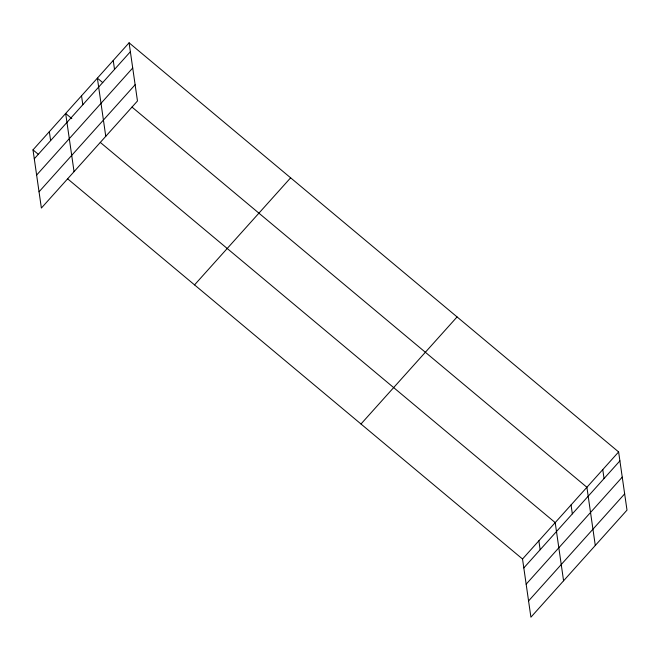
<?xml version="1.0" encoding="UTF-8"?>
<svg xmlns="http://www.w3.org/2000/svg" width="660" height="660" viewBox="0 0 660 660"><rect width="100%" height="100%" fill="white"/><g stroke="black" fill="none" stroke-linecap="round" stroke-linejoin="round"><path stroke-width="0.99" d="M129.088 42.809L137.47 100.988L41.382 208.057L33 149.878L129.088 42.809L618.618 451.943L627 510.122L530.912 617.191L522.53 559.012L67.617 178.81M34.287 158.796L130.375 51.736M36.63 175.057L132.718 67.988M39.039 191.804L135.127 84.736M194.543 284.889L290.631 177.82M360.987 423.992L457.075 316.932M522.53 559.012L618.618 451.943M523.817 567.93L619.905 460.87M526.16 584.191L622.248 477.122M528.569 600.938L624.657 493.87M102.762 82.64L97.375 78.144L105.765 136.323M131.992 107.077L586.905 487.278L595.287 545.457M71.825 118.618L65.67 113.47L74.052 171.658M100.287 142.403L555.2 522.605L563.582 580.792M33 149.878L38.387 154.374M602.761 469.606L604.048 478.533M571.057 504.941L572.336 513.868M538.865 540.804L540.152 549.731M113.231 60.472L114.518 69.399M81.526 95.807L82.813 104.734M49.335 131.678L50.622 140.596"/></g></svg>
